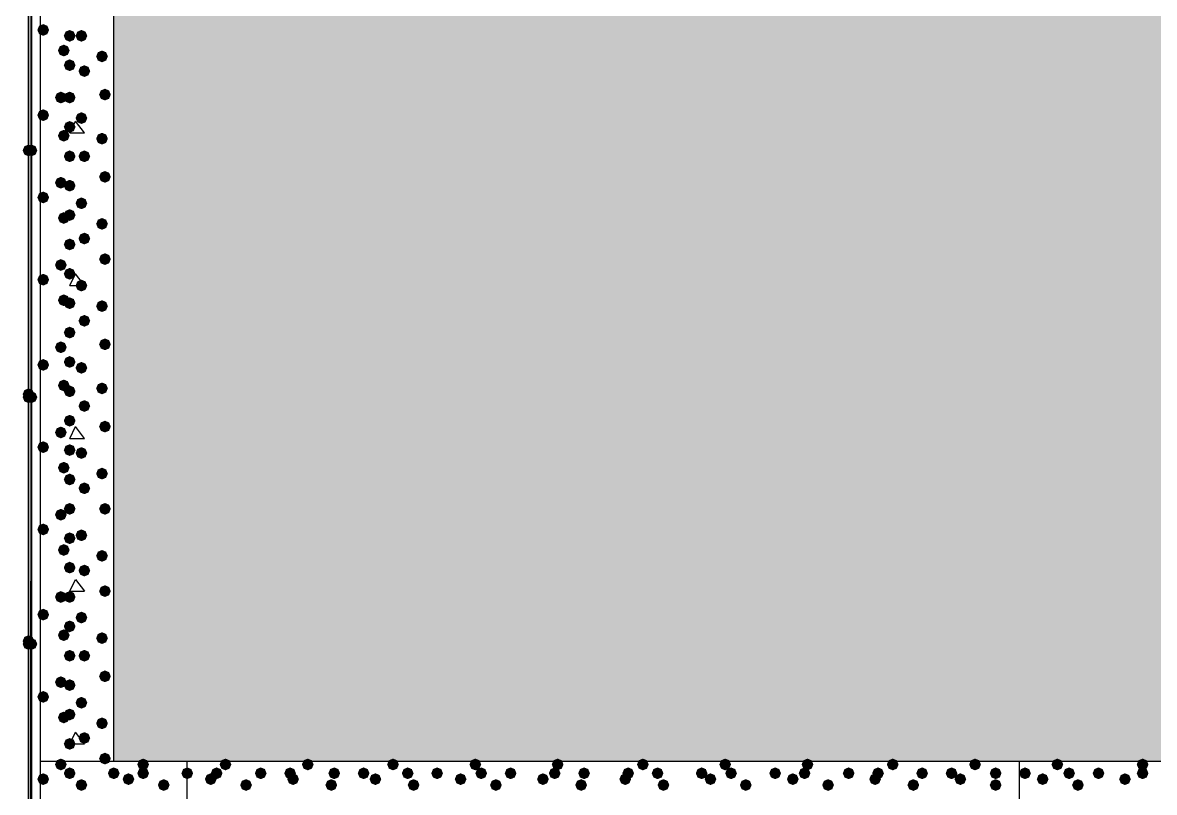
# Model space of a CAD drawing. Header units: millimetres. Extents: x 0 to 420, y 0 to 297.
# Drawn here: x 32.22 to 48.51, y 183.37 to 194.46 of the extents above; entities that cross this region are included whole.
import ezdxf

# ---------------------------------------------------------------- set-up
doc = ezdxf.new("R2010")
doc.units = ezdxf.units.MM
doc.layers.get('0').update_dxf_attribs({"linetype": 'CONTINUOUS'})

msp = doc.modelspace()

# ---------------------------------------------------------------- hatches: boundary and pattern name
at = {"true_color": 0x000007}
h = msp.add_hatch(color=0, dxfattribs=at)
h.paths.add_polyline_path([(32.342667, 226.271667), (32.342667, 82.677)], flags=0)
h.paths.add_polyline_path([(32.342667, 82.677), (32.342667, 226.271667)], flags=0)
at = {"true_color": 0x000008}
h = msp.add_hatch(color=0, dxfattribs=at)
h.paths.add_polyline_path([(194.902667, 202.861333), (33.528, 202.861333), (194.902667, 183.811333)], flags=0)
h.paths.add_polyline_path([(33.528, 202.861333), (194.902667, 183.811333), (33.528, 183.811333)], flags=0)
for points in [[(32.596667, 194.352333), (32.571796, 194.292537), (32.512, 194.267667), (32.452204, 194.292537), (32.427333, 194.352333), (32.452204, 194.412129), (32.512, 194.437), (32.571796, 194.412129)], [(32.977667, 194.267667), (32.952796, 194.207871), (32.893, 194.183), (32.833204, 194.207871), (32.808333, 194.267667), (32.833204, 194.327462), (32.893, 194.352333), (32.952796, 194.327463)], [(33.147, 194.267667), (33.122129, 194.207871), (33.062333, 194.183), (33.002538, 194.207871), (32.977667, 194.267667), (33.002537, 194.327462), (33.062333, 194.352333), (33.122129, 194.327463)], [(32.893, 194.056), (32.868129, 193.996204), (32.808333, 193.971333), (32.748537, 193.996204), (32.723667, 194.056), (32.748537, 194.115796), (32.808333, 194.140667), (32.868129, 194.115796)], [(33.443333, 193.971333), (33.418463, 193.911537), (33.358667, 193.886667), (33.298871, 193.911537), (33.274, 193.971333), (33.298871, 194.031129), (33.358667, 194.056), (33.418462, 194.031129)], [(32.977667, 193.844333), (32.952796, 193.784538), (32.893, 193.759667), (32.833204, 193.784538), (32.808333, 193.844333), (32.833204, 193.904129), (32.893, 193.929), (32.952796, 193.904129)], [(33.189333, 193.759667), (33.164462, 193.699871), (33.104667, 193.675), (33.044871, 193.699871), (33.02, 193.759667), (33.044871, 193.819462), (33.104667, 193.844333), (33.164462, 193.819463)], [(32.850667, 193.378667), (32.825796, 193.318871), (32.766, 193.294), (32.706204, 193.318871), (32.681333, 193.378667), (32.706204, 193.438462), (32.766, 193.463333), (32.825796, 193.438463)], [(32.977667, 193.378667), (32.952796, 193.318871), (32.893, 193.294), (32.833204, 193.318871), (32.808333, 193.378667), (32.833204, 193.438462), (32.893, 193.463333), (32.952796, 193.438463)], [(33.485667, 193.421), (33.460796, 193.361204), (33.401, 193.336333), (33.341204, 193.361204), (33.316333, 193.421), (33.341204, 193.480796), (33.401, 193.505667), (33.460796, 193.480796)], [(32.596667, 193.124667), (32.571796, 193.064871), (32.512, 193.04), (32.452204, 193.064871), (32.427333, 193.124667), (32.452204, 193.184462), (32.512, 193.209333), (32.571796, 193.184463)], [(33.147, 193.082333), (33.122129, 193.022537), (33.062333, 192.997667), (33.002538, 193.022537), (32.977667, 193.082333), (33.002537, 193.142129), (33.062333, 193.167), (33.122129, 193.142129)], [(32.977667, 192.955333), (32.952796, 192.895537), (32.893, 192.870667), (32.833204, 192.895537), (32.808333, 192.955333), (32.833204, 193.015129), (32.893, 193.04), (32.952796, 193.015129)], [(32.893, 192.828333), (32.868129, 192.768537), (32.808333, 192.743667), (32.748537, 192.768537), (32.723667, 192.828333), (32.748537, 192.888129), (32.808333, 192.913), (32.868129, 192.888129)], [(33.443333, 192.786), (33.418463, 192.726204), (33.358667, 192.701333), (33.298871, 192.726204), (33.274, 192.786), (33.298871, 192.845796), (33.358667, 192.870667), (33.418462, 192.845796)], [(32.977667, 192.532), (32.952796, 192.472204), (32.893, 192.447333), (32.833204, 192.472204), (32.808333, 192.532), (32.833204, 192.591796), (32.893, 192.616667), (32.952796, 192.591796)], [(33.189333, 192.532), (33.164462, 192.472204), (33.104667, 192.447333), (33.044871, 192.472204), (33.02, 192.532), (33.044871, 192.591796), (33.104667, 192.616667), (33.164462, 192.591796)], [(33.485667, 192.235667), (33.460796, 192.175871), (33.401, 192.151), (33.341204, 192.175871), (33.316333, 192.235667), (33.341204, 192.295462), (33.401, 192.320333), (33.460796, 192.295463)], [(32.850667, 192.151), (32.825796, 192.091204), (32.766, 192.066333), (32.706204, 192.091204), (32.681333, 192.151), (32.706204, 192.210796), (32.766, 192.235667), (32.825796, 192.210796)], [(32.977667, 192.108667), (32.952796, 192.048871), (32.893, 192.024), (32.833204, 192.048871), (32.808333, 192.108667), (32.833204, 192.168462), (32.893, 192.193333), (32.952796, 192.168463)], [(32.596667, 191.939333), (32.571796, 191.879537), (32.512, 191.854667), (32.452204, 191.879537), (32.427333, 191.939333), (32.452204, 191.999129), (32.512, 192.024), (32.571796, 191.999129)], [(33.147, 191.854667), (33.122129, 191.794871), (33.062333, 191.77), (33.002538, 191.794871), (32.977667, 191.854667), (33.002537, 191.914462), (33.062333, 191.939333), (33.122129, 191.914463)], [(32.893, 191.643), (32.868129, 191.583204), (32.808333, 191.558333), (32.748537, 191.583204), (32.723667, 191.643), (32.748537, 191.702796), (32.808333, 191.727667), (32.868129, 191.702796)], [(32.977667, 191.685333), (32.952796, 191.625537), (32.893, 191.600667), (32.833204, 191.625537), (32.808333, 191.685333), (32.833204, 191.745129), (32.893, 191.77), (32.952796, 191.745129)], [(33.443333, 191.558333), (33.418463, 191.498538), (33.358667, 191.473667), (33.298871, 191.498538), (33.274, 191.558333), (33.298871, 191.618129), (33.358667, 191.643), (33.418462, 191.618129)], [(32.977667, 191.262), (32.952796, 191.202204), (32.893, 191.177333), (32.833204, 191.202204), (32.808333, 191.262), (32.833204, 191.321796), (32.893, 191.346667), (32.952796, 191.321796)], [(33.189333, 191.346667), (33.164462, 191.286871), (33.104667, 191.262), (33.044871, 191.286871), (33.02, 191.346667), (33.044871, 191.406462), (33.104667, 191.431333), (33.164462, 191.406463)], [(32.850667, 190.965667), (32.825796, 190.905871), (32.766, 190.881), (32.706204, 190.905871), (32.681333, 190.965667), (32.706204, 191.025462), (32.766, 191.050333), (32.825796, 191.025463)], [(33.485667, 191.050333), (33.460796, 190.990537), (33.401, 190.965667), (33.341204, 190.990537), (33.316333, 191.050333), (33.341204, 191.110129), (33.401, 191.135), (33.460796, 191.110129)], [(32.977667, 190.838667), (32.952796, 190.778871), (32.893, 190.754), (32.833204, 190.778871), (32.808333, 190.838667), (32.833204, 190.898462), (32.893, 190.923333), (32.952796, 190.898463)], [(32.596667, 190.754), (32.571796, 190.694204), (32.512, 190.669333), (32.452204, 190.694204), (32.427333, 190.754), (32.452204, 190.813796), (32.512, 190.838667), (32.571796, 190.813796)], [(33.147, 190.669333), (33.122129, 190.609537), (33.062333, 190.584667), (33.002538, 190.609537), (32.977667, 190.669333), (33.002537, 190.729129), (33.062333, 190.754), (33.122129, 190.729129)], [(32.893, 190.457667), (32.868129, 190.397871), (32.808333, 190.373), (32.748537, 190.397871), (32.723667, 190.457667), (32.748537, 190.517462), (32.808333, 190.542333), (32.868129, 190.517463)], [(32.977667, 190.415333), (32.952796, 190.355537), (32.893, 190.330667), (32.833204, 190.355537), (32.808333, 190.415333), (32.833204, 190.475129), (32.893, 190.5), (32.952796, 190.475129)], [(33.443333, 190.373), (33.418463, 190.313204), (33.358667, 190.288333), (33.298871, 190.313204), (33.274, 190.373), (33.298871, 190.432796), (33.358667, 190.457667), (33.418462, 190.432796)], [(33.189333, 190.161333), (33.164462, 190.101537), (33.104667, 190.076667), (33.044871, 190.101537), (33.02, 190.161333), (33.044871, 190.221129), (33.104667, 190.246), (33.164462, 190.221129)], [(32.977667, 189.992), (32.952796, 189.932204), (32.893, 189.907333), (32.833204, 189.932204), (32.808333, 189.992), (32.833204, 190.051796), (32.893, 190.076667), (32.952796, 190.051796)], [(33.485667, 189.822667), (33.460796, 189.762871), (33.401, 189.738), (33.341204, 189.762871), (33.316333, 189.822667), (33.341204, 189.882462), (33.401, 189.907333), (33.460796, 189.882463)], [(32.850667, 189.780333), (32.825796, 189.720537), (32.766, 189.695667), (32.706204, 189.720537), (32.681333, 189.780333), (32.706204, 189.840129), (32.766, 189.865), (32.825796, 189.840129)], [(32.596667, 189.526333), (32.571796, 189.466537), (32.512, 189.441667), (32.452204, 189.466537), (32.427333, 189.526333), (32.452204, 189.586129), (32.512, 189.611), (32.571796, 189.586129)], [(32.977667, 189.568667), (32.952796, 189.508871), (32.893, 189.484), (32.833204, 189.508871), (32.808333, 189.568667), (32.833204, 189.628462), (32.893, 189.653333), (32.952796, 189.628463)], [(33.147, 189.484), (33.122129, 189.424204), (33.062333, 189.399333), (33.002538, 189.424204), (32.977667, 189.484), (33.002537, 189.543796), (33.062333, 189.568667), (33.122129, 189.543796)], [(32.893, 189.23), (32.868129, 189.170204), (32.808333, 189.145333), (32.748537, 189.170204), (32.723667, 189.23), (32.748537, 189.289796), (32.808333, 189.314667), (32.868129, 189.289796)], [(32.977667, 189.145333), (32.952796, 189.085537), (32.893, 189.060667), (32.833204, 189.085537), (32.808333, 189.145333), (32.833204, 189.205129), (32.893, 189.23), (32.952796, 189.205129)], [(33.443333, 189.187667), (33.418463, 189.127871), (33.358667, 189.103), (33.298871, 189.127871), (33.274, 189.187667), (33.298871, 189.247462), (33.358667, 189.272333), (33.418462, 189.247463)], [(33.189333, 188.933667), (33.164462, 188.873871), (33.104667, 188.849), (33.044871, 188.873871), (33.02, 188.933667), (33.044871, 188.993462), (33.104667, 189.018333), (33.164462, 188.993463)], [(32.977667, 188.722), (32.952796, 188.662204), (32.893, 188.637333), (32.833204, 188.662204), (32.808333, 188.722), (32.833204, 188.781796), (32.893, 188.806667), (32.952796, 188.781796)], [(32.850667, 188.552667), (32.825796, 188.492871), (32.766, 188.468), (32.706204, 188.492871), (32.681333, 188.552667), (32.706204, 188.612462), (32.766, 188.637333), (32.825796, 188.612463)], [(33.485667, 188.637333), (33.460796, 188.577537), (33.401, 188.552667), (33.341204, 188.577537), (33.316333, 188.637333), (33.341204, 188.697129), (33.401, 188.722), (33.460796, 188.697129)], [(32.596667, 188.341), (32.571796, 188.281204), (32.512, 188.256333), (32.452204, 188.281204), (32.427333, 188.341), (32.452204, 188.400796), (32.512, 188.425667), (32.571796, 188.400796)], [(32.977667, 188.298667), (32.952796, 188.238871), (32.893, 188.214), (32.833204, 188.238871), (32.808333, 188.298667), (32.833204, 188.358462), (32.893, 188.383333), (32.952796, 188.358463)], [(33.147, 188.256333), (33.122129, 188.196537), (33.062333, 188.171667), (33.002538, 188.196537), (32.977667, 188.256333), (33.002537, 188.316129), (33.062333, 188.341), (33.122129, 188.316129)], [(32.893, 188.044667), (32.868129, 187.984871), (32.808333, 187.96), (32.748537, 187.984871), (32.723667, 188.044667), (32.748537, 188.104462), (32.808333, 188.129333), (32.868129, 188.104463)], [(32.977667, 187.875333), (32.952796, 187.815537), (32.893, 187.790667), (32.833204, 187.815537), (32.808333, 187.875333), (32.833204, 187.935129), (32.893, 187.96), (32.952796, 187.935129)], [(33.443333, 187.96), (33.418463, 187.900204), (33.358667, 187.875333), (33.298871, 187.900204), (33.274, 187.96), (33.298871, 188.019796), (33.358667, 188.044667), (33.418462, 188.019796)], [(33.189333, 187.748333), (33.164462, 187.688538), (33.104667, 187.663667), (33.044871, 187.688538), (33.02, 187.748333), (33.044871, 187.808129), (33.104667, 187.833), (33.164462, 187.808129)], [(32.850667, 187.367333), (32.825796, 187.307537), (32.766, 187.282667), (32.706204, 187.307537), (32.681333, 187.367333), (32.706204, 187.427129), (32.766, 187.452), (32.825796, 187.427129)], [(32.977667, 187.452), (32.952796, 187.392204), (32.893, 187.367333), (32.833204, 187.392204), (32.808333, 187.452), (32.833204, 187.511796), (32.893, 187.536667), (32.952796, 187.511796)], [(33.485667, 187.452), (33.460796, 187.392204), (33.401, 187.367333), (33.341204, 187.392204), (33.316333, 187.452), (33.341204, 187.511796), (33.401, 187.536667), (33.460796, 187.511796)], [(32.596667, 187.155667), (32.571796, 187.095871), (32.512, 187.071), (32.452204, 187.095871), (32.427333, 187.155667), (32.452204, 187.215462), (32.512, 187.240333), (32.571796, 187.215463)], [(32.977667, 187.028667), (32.952796, 186.968871), (32.893, 186.944), (32.833204, 186.968871), (32.808333, 187.028667), (32.833204, 187.088462), (32.893, 187.113333), (32.952796, 187.088463)], [(33.147, 187.071), (33.122129, 187.011204), (33.062333, 186.986333), (33.002538, 187.011204), (32.977667, 187.071), (33.002537, 187.130796), (33.062333, 187.155667), (33.122129, 187.130796)], [(32.893, 186.859333), (32.868129, 186.799537), (32.808333, 186.774667), (32.748537, 186.799537), (32.723667, 186.859333), (32.748537, 186.919129), (32.808333, 186.944), (32.868129, 186.919129)], [(33.443333, 186.774667), (33.418463, 186.714871), (33.358667, 186.69), (33.298871, 186.714871), (33.274, 186.774667), (33.298871, 186.834462), (33.358667, 186.859333), (33.418462, 186.834463)], [(32.977667, 186.605333), (32.952796, 186.545537), (32.893, 186.520667), (32.833204, 186.545537), (32.808333, 186.605333), (32.833204, 186.665129), (32.893, 186.69), (32.952796, 186.665129)], [(33.189333, 186.563), (33.164462, 186.503204), (33.104667, 186.478333), (33.044871, 186.503204), (33.02, 186.563), (33.044871, 186.622796), (33.104667, 186.647667), (33.164462, 186.622796)], [(33.485667, 186.266667), (33.460796, 186.206871), (33.401, 186.182), (33.341204, 186.206871), (33.316333, 186.266667), (33.341204, 186.326462), (33.401, 186.351333), (33.460796, 186.326463)], [(32.850667, 186.182), (32.825796, 186.122204), (32.766, 186.097333), (32.706204, 186.122204), (32.681333, 186.182), (32.706204, 186.241796), (32.766, 186.266667), (32.825796, 186.241796)], [(32.977667, 186.182), (32.952796, 186.122204), (32.893, 186.097333), (32.833204, 186.122204), (32.808333, 186.182), (32.833204, 186.241796), (32.893, 186.266667), (32.952796, 186.241796)], [(32.596667, 185.928), (32.571796, 185.868204), (32.512, 185.843333), (32.452204, 185.868204), (32.427333, 185.928), (32.452204, 185.987796), (32.512, 186.012667), (32.571796, 185.987796)], [(33.147, 185.885667), (33.122129, 185.825871), (33.062333, 185.801), (33.002538, 185.825871), (32.977667, 185.885667), (33.002537, 185.945462), (33.062333, 185.970333), (33.122129, 185.945463)], [(32.977667, 185.758667), (32.952796, 185.698871), (32.893, 185.674), (32.833204, 185.698871), (32.808333, 185.758667), (32.833204, 185.818462), (32.893, 185.843333), (32.952796, 185.818463)], [(32.893, 185.631667), (32.868129, 185.571871), (32.808333, 185.547), (32.748537, 185.571871), (32.723667, 185.631667), (32.748537, 185.691462), (32.808333, 185.716333), (32.868129, 185.691463)], [(33.443333, 185.589333), (33.418463, 185.529538), (33.358667, 185.504667), (33.298871, 185.529538), (33.274, 185.589333), (33.298871, 185.649129), (33.358667, 185.674), (33.418462, 185.649129)], [(32.977667, 185.335333), (32.952796, 185.275537), (32.893, 185.250667), (32.833204, 185.275537), (32.808333, 185.335333), (32.833204, 185.395129), (32.893, 185.42), (32.952796, 185.395129)], [(33.189333, 185.335333), (33.164462, 185.275537), (33.104667, 185.250667), (33.044871, 185.275537), (33.02, 185.335333), (33.044871, 185.395129), (33.104667, 185.42), (33.164462, 185.395129)], [(32.850667, 184.954333), (32.825796, 184.894537), (32.766, 184.869667), (32.706204, 184.894537), (32.681333, 184.954333), (32.706204, 185.014129), (32.766, 185.039), (32.825796, 185.014129)], [(32.977667, 184.912), (32.952796, 184.852204), (32.893, 184.827333), (32.833204, 184.852204), (32.808333, 184.912), (32.833204, 184.971796), (32.893, 184.996667), (32.952796, 184.971796)], [(33.485667, 185.039), (33.460796, 184.979204), (33.401, 184.954333), (33.341204, 184.979204), (33.316333, 185.039), (33.341204, 185.098796), (33.401, 185.123667), (33.460796, 185.098796)], [(32.596667, 184.742667), (32.571796, 184.682871), (32.512, 184.658), (32.452204, 184.682871), (32.427333, 184.742667), (32.452204, 184.802462), (32.512, 184.827333), (32.571796, 184.802463)], [(33.147, 184.658), (33.122129, 184.598204), (33.062333, 184.573333), (33.002538, 184.598204), (32.977667, 184.658), (33.002537, 184.717796), (33.062333, 184.742667), (33.122129, 184.717796)], [(32.893, 184.446333), (32.868129, 184.386537), (32.808333, 184.361667), (32.748537, 184.386537), (32.723667, 184.446333), (32.748537, 184.506129), (32.808333, 184.531), (32.868129, 184.506129)], [(32.977667, 184.488667), (32.952796, 184.428871), (32.893, 184.404), (32.833204, 184.428871), (32.808333, 184.488667), (32.833204, 184.548462), (32.893, 184.573333), (32.952796, 184.548463)], [(33.443333, 184.361667), (33.418463, 184.301871), (33.358667, 184.277), (33.298871, 184.301871), (33.274, 184.361667), (33.298871, 184.421462), (33.358667, 184.446333), (33.418462, 184.421463)], [(33.189333, 184.15), (33.164462, 184.090204), (33.104667, 184.065333), (33.044871, 184.090204), (33.02, 184.15), (33.044871, 184.209796), (33.104667, 184.234667), (33.164462, 184.209796)], [(32.977667, 184.065333), (32.952796, 184.005537), (32.893, 183.980667), (32.833204, 184.005537), (32.808333, 184.065333), (32.833204, 184.125129), (32.893, 184.15), (32.952796, 184.125129)], [(33.485667, 183.853667), (33.460796, 183.793871), (33.401, 183.769), (33.341204, 183.793871), (33.316333, 183.853667), (33.341204, 183.913462), (33.401, 183.938333), (33.460796, 183.913463)], [(35.221333, 183.769), (35.196463, 183.709204), (35.136667, 183.684333), (35.076871, 183.709204), (35.052, 183.769), (35.076871, 183.828796), (35.136667, 183.853667), (35.196462, 183.828796)], [(36.406667, 183.769), (36.381796, 183.709204), (36.322, 183.684333), (36.262204, 183.709204), (36.237333, 183.769), (36.262204, 183.828796), (36.322, 183.853667), (36.381796, 183.828796)], [(37.634333, 183.769), (37.609462, 183.709204), (37.549667, 183.684333), (37.489871, 183.709204), (37.465, 183.769), (37.489871, 183.828796), (37.549667, 183.853667), (37.609462, 183.828796)], [(38.819667, 183.769), (38.794796, 183.709204), (38.735, 183.684333), (38.675204, 183.709204), (38.650333, 183.769), (38.675204, 183.828796), (38.735, 183.853667), (38.794796, 183.828796)], [(40.005, 183.769), (39.980129, 183.709204), (39.920333, 183.684333), (39.860538, 183.709204), (39.835667, 183.769), (39.860537, 183.828796), (39.920333, 183.853667), (39.980129, 183.828796)], [(41.232667, 183.769), (41.207796, 183.709204), (41.148, 183.684333), (41.088204, 183.709204), (41.063333, 183.769), (41.088204, 183.828796), (41.148, 183.853667), (41.207796, 183.828796)], [(42.418, 183.769), (42.393129, 183.709204), (42.333333, 183.684333), (42.273537, 183.709204), (42.248667, 183.769), (42.273537, 183.828796), (42.333333, 183.853667), (42.393129, 183.828796)], [(43.603333, 183.769), (43.578463, 183.709204), (43.518667, 183.684333), (43.458871, 183.709204), (43.434, 183.769), (43.458871, 183.828796), (43.518667, 183.853667), (43.578462, 183.828796)], [(44.831, 183.769), (44.806129, 183.709204), (44.746333, 183.684333), (44.686537, 183.709204), (44.661667, 183.769), (44.686537, 183.828796), (44.746333, 183.853667), (44.806129, 183.828796)], [(46.016333, 183.769), (45.991462, 183.709204), (45.931667, 183.684333), (45.871871, 183.709204), (45.847, 183.769), (45.871871, 183.828796), (45.931667, 183.853667), (45.991462, 183.828796)], [(34.671, 183.642), (34.646129, 183.582204), (34.586333, 183.557333), (34.526537, 183.582204), (34.501667, 183.642), (34.526537, 183.701796), (34.586333, 183.726667), (34.646129, 183.701796)], [(35.094333, 183.642), (35.069462, 183.582204), (35.009667, 183.557333), (34.949871, 183.582204), (34.925, 183.642), (34.949871, 183.701796), (35.009667, 183.726667), (35.069462, 183.701796)], [(35.729333, 183.642), (35.704462, 183.582204), (35.644667, 183.557333), (35.584871, 183.582204), (35.56, 183.642), (35.584871, 183.701796), (35.644667, 183.726667), (35.704462, 183.701796)], [(36.152667, 183.642), (36.127796, 183.582204), (36.068, 183.557333), (36.008204, 183.582204), (35.983333, 183.642), (36.008204, 183.701796), (36.068, 183.726667), (36.127796, 183.701796)], [(36.787667, 183.642), (36.762796, 183.582204), (36.703, 183.557333), (36.643204, 183.582204), (36.618333, 183.642), (36.643204, 183.701796), (36.703, 183.726667), (36.762796, 183.701796)], [(37.211, 183.642), (37.186129, 183.582204), (37.126333, 183.557333), (37.066537, 183.582204), (37.041667, 183.642), (37.066537, 183.701796), (37.126333, 183.726667), (37.186129, 183.701796)], [(37.846, 183.642), (37.821129, 183.582204), (37.761333, 183.557333), (37.701537, 183.582204), (37.676667, 183.642), (37.701537, 183.701796), (37.761333, 183.726667), (37.821129, 183.701796)], [(38.269333, 183.642), (38.244462, 183.582204), (38.184667, 183.557333), (38.124871, 183.582204), (38.1, 183.642), (38.124871, 183.701796), (38.184667, 183.726667), (38.244462, 183.701796)], [(38.904333, 183.642), (38.879462, 183.582204), (38.819667, 183.557333), (38.759871, 183.582204), (38.735, 183.642), (38.759871, 183.701796), (38.819667, 183.726667), (38.879462, 183.701796)], [(39.327667, 183.642), (39.302796, 183.582204), (39.243, 183.557333), (39.183204, 183.582204), (39.158333, 183.642), (39.183204, 183.701796), (39.243, 183.726667), (39.302796, 183.701796)], [(39.962667, 183.642), (39.937796, 183.582204), (39.878, 183.557333), (39.818204, 183.582204), (39.793333, 183.642), (39.818204, 183.701796), (39.878, 183.726667), (39.937796, 183.701796)], [(40.386, 183.642), (40.361129, 183.582204), (40.301333, 183.557333), (40.241537, 183.582204), (40.216667, 183.642), (40.241537, 183.701796), (40.301333, 183.726667), (40.361129, 183.701796)], [(41.021, 183.642), (40.996129, 183.582204), (40.936333, 183.557333), (40.876537, 183.582204), (40.851667, 183.642), (40.876537, 183.701796), (40.936333, 183.726667), (40.996129, 183.701796)], [(41.444333, 183.642), (41.419462, 183.582204), (41.359667, 183.557333), (41.299871, 183.582204), (41.275, 183.642), (41.299871, 183.701796), (41.359667, 183.726667), (41.419462, 183.701796)], [(42.079333, 183.642), (42.054462, 183.582204), (41.994667, 183.557333), (41.934871, 183.582204), (41.91, 183.642), (41.934871, 183.701796), (41.994667, 183.726667), (42.054462, 183.701796)], [(42.502667, 183.642), (42.477796, 183.582204), (42.418, 183.557333), (42.358204, 183.582204), (42.333333, 183.642), (42.358204, 183.701796), (42.418, 183.726667), (42.477796, 183.701796)], [(43.137667, 183.642), (43.112796, 183.582204), (43.053, 183.557333), (42.993204, 183.582204), (42.968333, 183.642), (42.993204, 183.701796), (43.053, 183.726667), (43.112796, 183.701796)], [(43.561, 183.642), (43.536129, 183.582204), (43.476333, 183.557333), (43.416537, 183.582204), (43.391667, 183.642), (43.416537, 183.701796), (43.476333, 183.726667), (43.536129, 183.701796)], [(44.196, 183.642), (44.171129, 183.582204), (44.111333, 183.557333), (44.051537, 183.582204), (44.026667, 183.642), (44.051537, 183.701796), (44.111333, 183.726667), (44.171129, 183.701796)], [(44.619333, 183.642), (44.594462, 183.582204), (44.534667, 183.557333), (44.474871, 183.582204), (44.45, 183.642), (44.474871, 183.701796), (44.534667, 183.726667), (44.594462, 183.701796)], [(45.254333, 183.642), (45.229462, 183.582204), (45.169667, 183.557333), (45.109871, 183.582204), (45.085, 183.642), (45.109871, 183.701796), (45.169667, 183.726667), (45.229462, 183.701796)], [(45.677667, 183.642), (45.652796, 183.582204), (45.593, 183.557333), (45.533204, 183.582204), (45.508333, 183.642), (45.533204, 183.701796), (45.593, 183.726667), (45.652796, 183.701796)], [(46.312667, 183.642), (46.287796, 183.582204), (46.228, 183.557333), (46.168204, 183.582204), (46.143333, 183.642), (46.168204, 183.701796), (46.228, 183.726667), (46.287796, 183.701796)], [(35.009667, 183.557333), (34.984796, 183.497537), (34.925, 183.472667), (34.865204, 183.497537), (34.840333, 183.557333), (34.865204, 183.617129), (34.925, 183.642), (34.984796, 183.617129)], [(35.517667, 183.472667), (35.492796, 183.412871), (35.433, 183.388), (35.373204, 183.412871), (35.348333, 183.472667), (35.373204, 183.532462), (35.433, 183.557333), (35.492796, 183.532463)], [(36.195, 183.557333), (36.170129, 183.497537), (36.110333, 183.472667), (36.050538, 183.497537), (36.025667, 183.557333), (36.050537, 183.617129), (36.110333, 183.642), (36.170129, 183.617129)], [(36.745333, 183.472667), (36.720463, 183.412871), (36.660667, 183.388), (36.600871, 183.412871), (36.576, 183.472667), (36.600871, 183.532462), (36.660667, 183.557333), (36.720462, 183.532463)], [(37.380333, 183.557333), (37.355463, 183.497537), (37.295667, 183.472667), (37.235871, 183.497537), (37.211, 183.557333), (37.235871, 183.617129), (37.295667, 183.642), (37.355462, 183.617129)], [(37.930667, 183.472667), (37.905796, 183.412871), (37.846, 183.388), (37.786204, 183.412871), (37.761333, 183.472667), (37.786204, 183.532462), (37.846, 183.557333), (37.905796, 183.532463)], [(38.608, 183.557333), (38.583129, 183.497537), (38.523333, 183.472667), (38.463538, 183.497537), (38.438667, 183.557333), (38.463537, 183.617129), (38.523333, 183.642), (38.583129, 183.617129)], [(39.116, 183.472667), (39.091129, 183.412871), (39.031333, 183.388), (38.971537, 183.412871), (38.946667, 183.472667), (38.971537, 183.532462), (39.031333, 183.557333), (39.091129, 183.532463)], [(39.793333, 183.557333), (39.768463, 183.497537), (39.708667, 183.472667), (39.648871, 183.497537), (39.624, 183.557333), (39.648871, 183.617129), (39.708667, 183.642), (39.768462, 183.617129)], [(40.343667, 183.472667), (40.318796, 183.412871), (40.259, 183.388), (40.199204, 183.412871), (40.174333, 183.472667), (40.199204, 183.532462), (40.259, 183.557333), (40.318796, 183.532463)], [(40.978667, 183.557333), (40.953796, 183.497537), (40.894, 183.472667), (40.834204, 183.497537), (40.809333, 183.557333), (40.834204, 183.617129), (40.894, 183.642), (40.953796, 183.617129)], [(41.529, 183.472667), (41.504129, 183.412871), (41.444333, 183.388), (41.384538, 183.412871), (41.359667, 183.472667), (41.384537, 183.532462), (41.444333, 183.557333), (41.504129, 183.532463)], [(42.206333, 183.557333), (42.181462, 183.497537), (42.121667, 183.472667), (42.061871, 183.497537), (42.037, 183.557333), (42.061871, 183.617129), (42.121667, 183.642), (42.181462, 183.617129)], [(42.714333, 183.472667), (42.689462, 183.412871), (42.629667, 183.388), (42.569871, 183.412871), (42.545, 183.472667), (42.569871, 183.532462), (42.629667, 183.557333), (42.689462, 183.532463)], [(43.391667, 183.557333), (43.366796, 183.497537), (43.307, 183.472667), (43.247204, 183.497537), (43.222333, 183.557333), (43.247204, 183.617129), (43.307, 183.642), (43.366796, 183.617129)], [(43.899667, 183.472667), (43.874796, 183.412871), (43.815, 183.388), (43.755204, 183.412871), (43.730333, 183.472667), (43.755204, 183.532462), (43.815, 183.557333), (43.874796, 183.532463)], [(44.577, 183.557333), (44.552129, 183.497537), (44.492333, 183.472667), (44.432538, 183.497537), (44.407667, 183.557333), (44.432537, 183.617129), (44.492333, 183.642), (44.552129, 183.617129)], [(45.127333, 183.472667), (45.102463, 183.412871), (45.042667, 183.388), (44.982871, 183.412871), (44.958, 183.472667), (44.982871, 183.532462), (45.042667, 183.557333), (45.102462, 183.532463)], [(45.804667, 183.557333), (45.779796, 183.497537), (45.72, 183.472667), (45.660204, 183.497537), (45.635333, 183.557333), (45.660204, 183.617129), (45.72, 183.642), (45.779796, 183.617129)], [(46.312667, 183.472667), (46.287796, 183.412871), (46.228, 183.388), (46.168204, 183.412871), (46.143333, 183.472667), (46.168204, 183.532462), (46.228, 183.557333), (46.287796, 183.532463)]]:
    msp.add_hatch(color=0, dxfattribs=at).paths.add_polyline_path(points, flags=0)
at = {"true_color": 0x0000fe}
for points in [[(32.385, 192.616667), (32.360129, 192.556871), (32.300333, 192.532), (32.240538, 192.556871), (32.215667, 192.616667), (32.240537, 192.676462), (32.300333, 192.701333), (32.360129, 192.676463)], [(32.385, 192.616667), (32.360129, 192.556871), (32.300333, 192.532), (32.240538, 192.556871), (32.215667, 192.616667), (32.240537, 192.676462), (32.300333, 192.701333), (32.360129, 192.676463)], [(32.385, 192.616667), (32.360129, 192.556871), (32.300333, 192.532), (32.240538, 192.556871), (32.215667, 192.616667), (32.240537, 192.676462), (32.300333, 192.701333), (32.360129, 192.676463)], [(32.427333, 192.616667), (32.402463, 192.556871), (32.342667, 192.532), (32.282871, 192.556871), (32.258, 192.616667), (32.282871, 192.676462), (32.342667, 192.701333), (32.402462, 192.676463)], [(32.385, 189.103), (32.360129, 189.043204), (32.300333, 189.018333), (32.240538, 189.043204), (32.215667, 189.103), (32.240537, 189.162796), (32.300333, 189.187667), (32.360129, 189.162796)], [(32.385, 189.060667), (32.360129, 189.000871), (32.300333, 188.976), (32.240538, 189.000871), (32.215667, 189.060667), (32.240537, 189.120462), (32.300333, 189.145333), (32.360129, 189.120463)], [(32.385, 189.060667), (32.360129, 189.000871), (32.300333, 188.976), (32.240538, 189.000871), (32.215667, 189.060667), (32.240537, 189.120462), (32.300333, 189.145333), (32.360129, 189.120463)], [(32.427333, 189.060667), (32.402463, 189.000871), (32.342667, 188.976), (32.282871, 189.000871), (32.258, 189.060667), (32.282871, 189.120462), (32.342667, 189.145333), (32.402462, 189.120463)], [(32.385, 185.547), (32.360129, 185.487204), (32.300333, 185.462333), (32.240538, 185.487204), (32.215667, 185.547), (32.240537, 185.606796), (32.300333, 185.631667), (32.360129, 185.606796)], [(32.385, 185.504667), (32.360129, 185.444871), (32.300333, 185.42), (32.240538, 185.444871), (32.215667, 185.504667), (32.240537, 185.564462), (32.300333, 185.589333), (32.360129, 185.564463)], [(32.385, 185.504667), (32.360129, 185.444871), (32.300333, 185.42), (32.240538, 185.444871), (32.215667, 185.504667), (32.240537, 185.564462), (32.300333, 185.589333), (32.360129, 185.564463)], [(32.427333, 185.504667), (32.402463, 185.444871), (32.342667, 185.42), (32.282871, 185.444871), (32.258, 185.504667), (32.282871, 185.564462), (32.342667, 185.589333), (32.402462, 185.564463)]]:
    msp.add_hatch(color=0, dxfattribs=at).paths.add_polyline_path(points, flags=0)
at = {"true_color": 0x000007}
for points in [[(32.850667, 183.769), (32.825796, 183.709204), (32.766, 183.684333), (32.706204, 183.709204), (32.681333, 183.769), (32.706204, 183.828796), (32.766, 183.853667), (32.825796, 183.828796)], [(34.036, 183.769), (34.011129, 183.709204), (33.951333, 183.684333), (33.891537, 183.709204), (33.866667, 183.769), (33.891537, 183.828796), (33.951333, 183.853667), (34.011129, 183.828796)], [(47.201667, 183.769), (47.176796, 183.709204), (47.117, 183.684333), (47.057204, 183.709204), (47.032333, 183.769), (47.057204, 183.828796), (47.117, 183.853667), (47.176796, 183.828796)], [(48.429333, 183.769), (48.404462, 183.709204), (48.344667, 183.684333), (48.284871, 183.709204), (48.26, 183.769), (48.284871, 183.828796), (48.344667, 183.853667), (48.404462, 183.828796)], [(32.977667, 183.642), (32.952796, 183.582204), (32.893, 183.557333), (32.833204, 183.582204), (32.808333, 183.642), (32.833204, 183.701796), (32.893, 183.726667), (32.952796, 183.701796)], [(33.612667, 183.642), (33.587796, 183.582204), (33.528, 183.557333), (33.468204, 183.582204), (33.443333, 183.642), (33.468204, 183.701796), (33.528, 183.726667), (33.587796, 183.701796)], [(34.036, 183.642), (34.011129, 183.582204), (33.951333, 183.557333), (33.891537, 183.582204), (33.866667, 183.642), (33.891537, 183.701796), (33.951333, 183.726667), (34.011129, 183.701796)], [(46.736, 183.642), (46.711129, 183.582204), (46.651333, 183.557333), (46.591537, 183.582204), (46.566667, 183.642), (46.591537, 183.701796), (46.651333, 183.726667), (46.711129, 183.701796)], [(47.371, 183.642), (47.346129, 183.582204), (47.286333, 183.557333), (47.226537, 183.582204), (47.201667, 183.642), (47.226537, 183.701796), (47.286333, 183.726667), (47.346129, 183.701796)], [(47.794333, 183.642), (47.769462, 183.582204), (47.709667, 183.557333), (47.649871, 183.582204), (47.625, 183.642), (47.649871, 183.701796), (47.709667, 183.726667), (47.769462, 183.701796)], [(48.429333, 183.642), (48.404462, 183.582204), (48.344667, 183.557333), (48.284871, 183.582204), (48.26, 183.642), (48.284871, 183.701796), (48.344667, 183.726667), (48.404462, 183.701796)], [(32.596667, 183.557333), (32.571796, 183.497537), (32.512, 183.472667), (32.452204, 183.497537), (32.427333, 183.557333), (32.452204, 183.617129), (32.512, 183.642), (32.571796, 183.617129)], [(33.147, 183.472667), (33.122129, 183.412871), (33.062333, 183.388), (33.002538, 183.412871), (32.977667, 183.472667), (33.002537, 183.532462), (33.062333, 183.557333), (33.122129, 183.532463)], [(33.824333, 183.557333), (33.799462, 183.497537), (33.739667, 183.472667), (33.679871, 183.497537), (33.655, 183.557333), (33.679871, 183.617129), (33.739667, 183.642), (33.799462, 183.617129)], [(34.332333, 183.472667), (34.307463, 183.412871), (34.247667, 183.388), (34.187871, 183.412871), (34.163, 183.472667), (34.187871, 183.532462), (34.247667, 183.557333), (34.307462, 183.532463)], [(46.99, 183.557333), (46.965129, 183.497537), (46.905333, 183.472667), (46.845538, 183.497537), (46.820667, 183.557333), (46.845537, 183.617129), (46.905333, 183.642), (46.965129, 183.617129)], [(47.498, 183.472667), (47.473129, 183.412871), (47.413333, 183.388), (47.353537, 183.412871), (47.328667, 183.472667), (47.353537, 183.532462), (47.413333, 183.557333), (47.473129, 183.532463)], [(48.175333, 183.557333), (48.150463, 183.497537), (48.090667, 183.472667), (48.030871, 183.497537), (48.006, 183.557333), (48.030871, 183.617129), (48.090667, 183.642), (48.150462, 183.617129)]]:
    msp.add_hatch(color=0, dxfattribs=at).paths.add_polyline_path(points, flags=0)

# ---------------------------------------------------------------- linework, layer by layer
at = {"color": 0, "true_color": 0x000007}
for points in [[(32.300333, 82.677), (32.300333, 226.314)], [(32.300333, 82.677), (32.342667, 82.677), (32.342667, 226.314)], [(32.342667, 226.271667), (32.342667, 82.677)], [(32.342667, 82.677), (32.342667, 226.271667)], [(32.469667, 183.811333), (32.469667, 160.485667), (380.661333, 160.485667), (380.661333, 183.811333), (218.228333, 183.811333), (218.228333, 204.978), (194.902667, 204.978), (194.902667, 183.811333)], [(32.469667, 183.811333), (32.469667, 160.485667), (380.661333, 160.485667), (380.661333, 183.811333), (218.228333, 183.811333), (218.228333, 204.978), (194.902667, 204.978), (194.902667, 183.811333)], [(32.469667, 183.811333), (32.469667, 181.694667), (34.586333, 181.694667), (34.586333, 183.811333)], [(46.566667, 183.811333), (46.566667, 181.694667), (48.683333, 181.694667), (48.683333, 183.811333)]]:
    msp.add_lwpolyline(points, close=True, dxfattribs=at)
for points in [[(32.300333, 82.677), (32.300333, 226.314)], [(32.300333, 226.314), (32.300333, 82.677)], [(32.342667, 82.677), (32.342667, 226.271667), (32.342667, 226.314)], [(32.342667, 82.677), (32.342667, 226.271667)], [(32.469667, 202.861333), (32.469667, 183.811333)], [(33.528, 183.811333), (33.528, 202.861333)], [(46.566667, 183.811333), (34.586333, 183.811333)]]:
    msp.add_lwpolyline(points, dxfattribs=at)
at = {"color": 0, "true_color": 0x000008}
msp.add_lwpolyline([(33.528, 202.861333), (194.902667, 183.811333), (33.528, 183.811333)], close=True, dxfattribs=at)
for points in [[(32.893, 192.870667), (32.977667, 193.04)], [(33.104667, 192.870667), (32.977667, 193.04)], [(32.893, 192.870667), (33.104667, 192.870667)], [(32.893, 190.669333), (32.977667, 190.838667)], [(33.104667, 190.669333), (32.977667, 190.838667)], [(32.893, 190.669333), (33.104667, 190.669333)], [(32.893, 188.468), (32.977667, 188.637333)], [(33.104667, 188.468), (32.977667, 188.637333)], [(32.893, 188.468), (33.104667, 188.468)], [(32.893, 186.266667), (32.977667, 186.436), (33.104667, 186.266667)], [(32.893, 186.266667), (33.104667, 186.266667)], [(32.893, 184.065333), (32.977667, 184.234667)], [(33.104667, 184.065333), (32.977667, 184.234667)], [(32.893, 184.065333), (33.104667, 184.065333)]]:
    msp.add_lwpolyline(points, dxfattribs=at)

doc.saveas('drawing.dxf')
